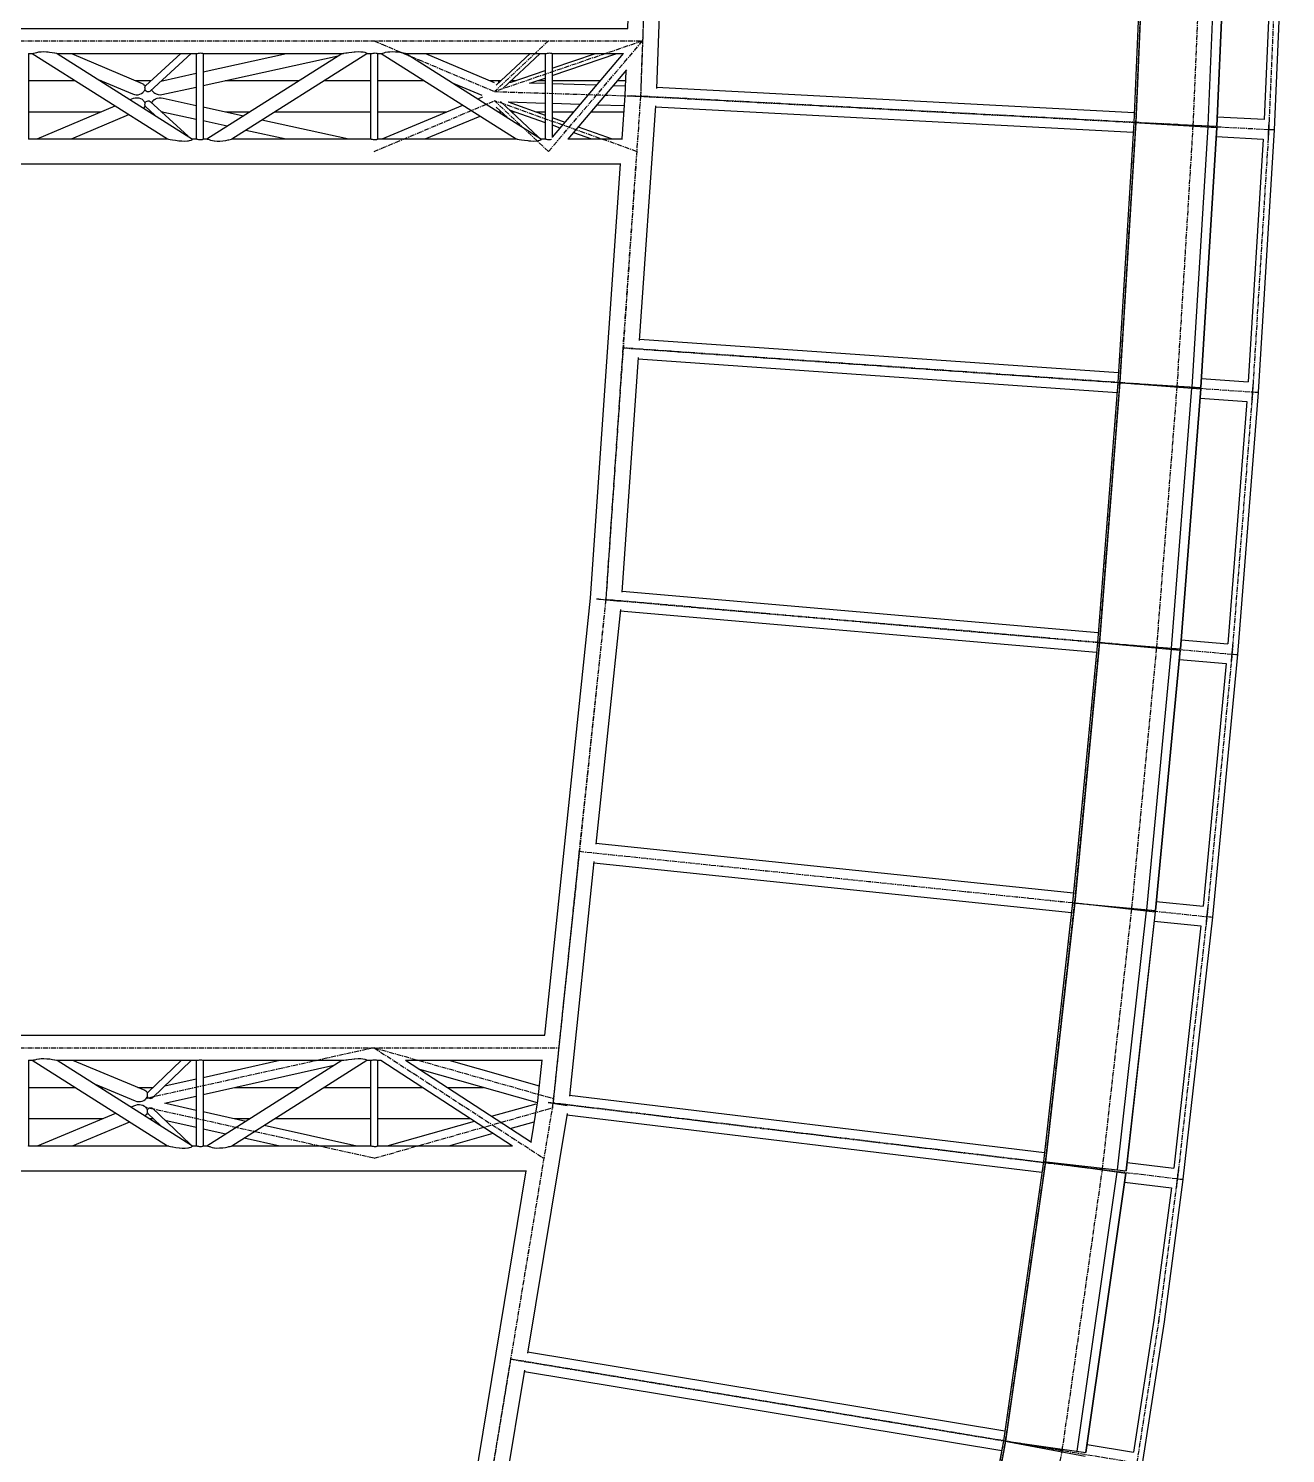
# Model space of a CAD drawing. Header units: millimetres. Extents: x 5143 to 30813, y 232 to 21408.
# Drawn here: x 28053 to 30100, y 6969 to 9291 of the extents above; entities that cross this region are included whole.
import ezdxf

# ---------------------------------------------------------------- set-up
doc = ezdxf.new("R2010")
doc.units = ezdxf.units.MM
doc.header["$LTSCALE"] = 0.25
doc.linetypes.add('CENTER', pattern=[50.8, 31.75, -6.35, 6.35, -6.35])
doc.linetypes.add('XKITLINE00', pattern=[0])

msp = doc.modelspace()

# ---------------------------------------------------------------- linework, layer by layer
at = {"color": 8, "linetype": 'XKITLINE00'}
for p, q in [((29053.8, 10001.2), (29027.9, 9290.6)), ((29089.1, 9575.3), (29075.2, 9193.1)), ((29871, 9563.2), (29852.7, 9137.6)), ((29871.1, 9563.2), (29852.8, 9137.6)), ((29874.4, 9563.1), (29856.1, 9137.4)), ((29991.5, 9558), (29973.2, 9132.4)), ((30005.9, 9557.4), (29987.6, 9131.7)), ((30006.4, 9557.4), (29988, 9131.7)), ((30099.7, 9554.8), (30081.3, 9125.7)), ((30082.2, 9539.3), (30065.2, 9142.6)), ((27695.3, 9290.6), (29028.8, 9290.6)), ((28052.4, 9250.1), (28052.7, 9250)), ((28052.7, 9250), (28059.4, 9250)), ((28052.7, 9250), (28052.7, 9110.5)), ((28058.7, 9250), (28278.7, 9110.6)), ((28058.7, 9250), (28058.9, 9249.9)), ((28058.9, 9249.9), (28059.8, 9250.1)), ((28059.8, 9250.1), (28060.6, 9250.1)), ((28060.6, 9250.1), (28061.3, 9250.5)), ((28061.3, 9250.5), (28063.4, 9251)), ((28063.4, 9251), (28065.9, 9251.7)), ((28065.9, 9251.7), (28069.2, 9252.3)), ((28069.2, 9252.3), (28070.5, 9252.4)), ((28070.5, 9252.4), (28073, 9252.8)), ((28073, 9252.8), (28077.3, 9252.9)), ((28077.3, 9252.9), (28082.1, 9252.7)), ((28082.1, 9252.7), (28084.6, 9252.4)), ((28084.6, 9252.4), (28086.9, 9252.2)), ((28086.9, 9252.2), (28091.3, 9251.6)), ((28091.3, 9251.6), (28094.7, 9251)), ((28094.7, 9251), (28095.2, 9250.9)), ((28095.2, 9250.9), (28097.9, 9250.4)), ((28097.9, 9250.4), (28098.7, 9250.1)), ((28098.7, 9250.1), (28099.4, 9250)), ((28099.4, 9250), (28326.3, 9250)), ((28099.4, 9250), (28319.7, 9110.4)), ((28122.7, 9250), (28237.8, 9201.1)), ((28243, 9197.2), (28300.6, 9250)), ((28250.5, 9188.7), (28317.4, 9250)), ((28325.5, 9250), (28325.5, 9110.6)), ((28325.6, 9250), (28325.7, 9249.9)), ((28325.7, 9249.9), (28326.6, 9250)), ((28325.7, 9249.9), (28325.7, 9249.9)), ((28325.9, 9250), (28326, 9249.9)), ((28326.6, 9250), (28327.8, 9250.1)), ((28327.8, 9250.1), (28329.4, 9250.4)), ((28329.4, 9250.4), (28331.2, 9250.6)), ((28331.2, 9250.6), (28332.9, 9250.7)), ((28332.9, 9250.7), (28334.5, 9250.6)), ((28334.5, 9250.6), (28335.8, 9250.3)), ((28335.8, 9250.3), (28336.3, 9250.1)), ((28336.3, 9250.1), (28336.6, 9250.1)), ((28336.6, 9250.1), (28336.9, 9250)), ((28336.9, 9250), (28563.7, 9250)), ((28336.9, 9220.1), (28472.5, 9250)), ((28336.9, 9250), (28336.9, 9110.5)), ((28336.9, 9197.7), (28557, 9246.2)), ((28342.9, 9110.6), (28562.9, 9250)), ((28383.6, 9110.6), (28603.6, 9249.9)), ((28562.9, 9250), (28563, 9249.9)), ((28563, 9249.9), (28563.8, 9250)), ((28563.8, 9250), (28565.5, 9250.1)), ((28565.5, 9250.1), (28566, 9250.2)), ((28566, 9250.2), (28569.6, 9250.8)), ((28569.6, 9250.8), (28571.5, 9251)), ((28571.5, 9251), (28574.2, 9251.4)), ((28574.2, 9251.4), (28579.3, 9252.1)), ((28579.3, 9252.1), (28583.1, 9252.4)), ((28583.1, 9252.4), (28584.5, 9252.6)), ((28584.5, 9252.6), (28589.6, 9252.9)), ((28589.6, 9252.9), (28594, 9252.8)), ((28594, 9252.8), (28597.5, 9252.4)), ((28597.5, 9252.4), (28600.4, 9251.9)), ((28600.4, 9251.9), (28602.2, 9251.2)), ((28602.2, 9251.2), (28602.4, 9251)), ((28602.4, 9251), (28603.4, 9250.6)), ((28603.4, 9250.6), (28603.6, 9250.1)), ((28603.7, 9250.1), (28603.6, 9249.9)), ((28603.6, 9250.1), (28603.7, 9250.1)), ((28603.6, 9250), (28610.4, 9250)), ((28609.6, 9250), (28609.6, 9110.6)), ((28609.7, 9250), (28609.9, 9249.9)), ((28609.9, 9249.9), (28610.7, 9250)), ((28609.9, 9249.9), (28609.9, 9249.9)), ((28610.1, 9250), (28610.2, 9249.9)), ((28610.7, 9250), (28612, 9250.1)), ((28612, 9250.1), (28613.6, 9250.4)), ((28613.6, 9250.4), (28615.3, 9250.6)), ((28615.3, 9250.6), (28617.1, 9250.7)), ((28617.1, 9250.7), (28618.7, 9250.6)), ((28618.7, 9250.6), (28619.9, 9250.4)), ((28619.9, 9250.4), (28620.5, 9250.1)), ((28620.5, 9250.1), (28620.7, 9250.1)), ((28620.7, 9250.1), (28621, 9250)), ((28621, 9250), (28627.7, 9250)), ((28621, 9250), (28621, 9110.5)), ((28627, 9250), (28847, 9110.6)), ((28627.1, 9250), (28627.3, 9249.9)), ((28627.3, 9249.9), (28628.1, 9250.1)), ((28628.1, 9250.1), (28628.9, 9250.1)), ((28628.9, 9250.1), (28629.6, 9250.5)), ((28629.6, 9250.5), (28631.7, 9251)), ((28631.7, 9251), (28631.8, 9251)), ((28631.8, 9251), (28634.2, 9251.8)), ((28634.2, 9251.8), (28637.5, 9252.3)), ((28637.5, 9252.3), (28638.9, 9252.5)), ((28638.9, 9252.5), (28641.2, 9252.8)), ((28641.2, 9252.8), (28645.5, 9253)), ((28645.5, 9253), (28650.3, 9252.8)), ((28650.3, 9252.8), (28652.9, 9252.5)), ((28652.9, 9252.5), (28655.1, 9252.3)), ((28655.1, 9252.3), (28659.6, 9251.7)), ((28659.6, 9251.7), (28663, 9251)), ((28663, 9251), (28663.5, 9250.9)), ((28663.5, 9250.9), (28666.2, 9250.4)), ((28666.2, 9250.4), (28667, 9250.1)), ((28667, 9250.1), (28667.7, 9250)), ((28667.7, 9250), (28888, 9110.4)), ((28667.8, 9250), (28894.6, 9250)), ((28698.9, 9250), (28811.1, 9202.8)), ((28814.4, 9198.1), (28869.6, 9250)), ((28825.8, 9193.3), (28886.1, 9250)), ((28893.8, 9250), (28893.8, 9110.6)), ((28893.9, 9250), (28894, 9249.9)), ((28894, 9249.9), (28894.1, 9249.9)), ((28894.1, 9249.9), (28894.9, 9250)), ((28894.3, 9250), (28894.3, 9249.9)), ((28894.9, 9250), (28896.1, 9250.1)), ((28896.1, 9250.1), (28897.7, 9250.4)), ((28897.7, 9250.4), (28899.5, 9250.6)), ((28899.5, 9250.6), (28901.2, 9250.7)), ((28901.2, 9250.7), (28902.8, 9250.6)), ((28902.8, 9250.6), (28904.1, 9250.4)), ((28904.1, 9250.4), (28904.7, 9250.1)), ((28904.7, 9250.1), (28904.9, 9250.1)), ((28904.9, 9250.1), (28905.2, 9250)), ((28905.2, 9250), (29021.4, 9250)), ((28905.2, 9213.8), (29010.8, 9250)), ((28905.2, 9225.8), (28975.8, 9250)), ((29021, 9250), (28905.2, 9113.8)), ((28905.2, 9250), (28905.2, 9112.8)), ((28268.2, 9204.9), (28325.5, 9217.6)), ((28838.7, 9203), (28893.8, 9221.9)), ((29026.7, 9223), (28930.9, 9110.4)), ((29025.4, 9221.5), (29023.9, 9181.6)), ((28052.7, 9205.7), (28128.6, 9205.7)), ((28166.1, 9207.7), (28222.1, 9184)), ((28169.4, 9205.7), (28171, 9205.7)), ((28227, 9205.7), (28252.2, 9205.7)), ((28237.8, 9201.1), (28239.7, 9200)), ((28239.7, 9200), (28240, 9199.6)), ((28240, 9199.6), (28241.2, 9198.4)), ((28241.2, 9198.4), (28241.9, 9196.8)), ((28241.8, 9195.2), (28241.7, 9193.6)), ((28241.7, 9193.6), (28241.8, 9193.4)), ((28241.9, 9195.5), (28241.8, 9195.2)), ((28241.8, 9193.4), (28241.9, 9191.8)), ((28241.9, 9196.8), (28242, 9196.6)), ((28242.1, 9196.3), (28241.9, 9195.5)), ((28242, 9196.6), (28242.1, 9196.3)), ((28242.2, 9196.4), (28242.7, 9196.9)), ((28243, 9197.2), (28242.7, 9196.9)), ((28269, 9205.7), (28271.6, 9205.7)), ((28269.8, 9182.9), (28325.5, 9195.2)), ((28373, 9205.7), (28492.9, 9205.7)), ((28533.7, 9205.7), (28609.6, 9205.7)), ((28621, 9205.7), (28696.9, 9205.7)), ((28745.3, 9200.9), (28790.8, 9181.8)), ((28804.3, 9205.7), (28822.6, 9205.7)), ((28817.5, 9203.7), (28820.4, 9203.6)), ((28836.2, 9203.1), (28838.8, 9203)), ((28839, 9205.7), (28846.5, 9205.7)), ((28867.8, 9202.1), (28893.8, 9201.3)), ((28870.7, 9202), (28893.8, 9209.9)), ((28881.4, 9205.7), (28893.8, 9205.7)), ((28905.2, 9205.7), (28983.3, 9205.7)), ((28905.2, 9200.9), (28977.3, 9198.6)), ((29005.2, 9197.7), (29024.5, 9197.1)), ((29011.9, 9205.7), (29024.8, 9205.7)), ((29075.3, 9195.1), (29853.4, 9153.9)), ((29075.3, 9195.1), (29853.4, 9153.9)), ((28218.1, 9174.8), (28223.3, 9177.1)), ((28222.1, 9184), (28225, 9183)), ((28223.3, 9177.1), (28226.3, 9177.8)), ((28225, 9183), (28228, 9182.6)), ((28226.3, 9177.8), (28229.4, 9177.9)), ((28228, 9182.6), (28231.1, 9182.7)), ((28229.4, 9177.9), (28232.4, 9177.5)), ((28231.1, 9182.7), (28234, 9183.4)), ((28232.4, 9177.5), (28235.2, 9176.6)), ((28234, 9183.4), (28236.5, 9184.5)), ((28235.2, 9176.6), (28237.6, 9175.2)), ((28236.5, 9184.5), (28238.7, 9186.1)), ((28237.6, 9175.2), (28238.5, 9174.3)), ((28238.5, 9174.3), (28239.5, 9173.5)), ((28240.4, 9188), (28238.7, 9186.2)), ((28238.7, 9186.2), (28238.7, 9186.1)), ((28239.5, 9173.5), (28241, 9171.4)), ((28241.5, 9190), (28240.4, 9188)), ((28241, 9171.4), (28241.4, 9170.5)), ((28241.4, 9170.5), (28242, 9169.3)), ((28241.6, 9190.2), (28241.5, 9190)), ((28242, 9191.4), (28241.6, 9190.2)), ((28241.9, 9168.8), (28241.8, 9167.1)), ((28241.9, 9191.8), (28242.1, 9191.1)), ((28242, 9169.2), (28241.9, 9168.8)), ((28242.7, 9170.3), (28242, 9169.2)), ((28242, 9169.3), (28242, 9169.1)), ((28242.1, 9191.1), (28242.7, 9190.2)), ((28242.7, 9190.2), (28242.8, 9190.1)), ((28242.7, 9170.3), (28242.9, 9170.4)), ((28242.8, 9190.1), (28244, 9188.9)), ((28242.9, 9170.4), (28244, 9171.6)), ((28244, 9188.9), (28245.5, 9188.1)), ((28244, 9171.6), (28245.6, 9172.4)), ((28245.5, 9188.1), (28247.3, 9187.8)), ((28245.6, 9172.4), (28247.3, 9172.7)), ((28247.3, 9187.8), (28249, 9188)), ((28247.3, 9172.7), (28249, 9172.5)), ((28249, 9188), (28250.5, 9188.7)), ((28249, 9172.5), (28250.5, 9171.8)), ((28250.5, 9171.8), (28312.6, 9115)), ((28252.7, 9190.8), (28253.2, 9190.1)), ((28253.3, 9170.4), (28252.9, 9169.7)), ((28253.2, 9190.1), (28254, 9188.9)), ((28253.4, 9170.5), (28253.3, 9170.4)), ((28255, 9172.6), (28253.4, 9170.5)), ((28254, 9188.9), (28255.9, 9186.9)), ((28255, 9172.6), (28256.9, 9174.2)), ((28255.9, 9186.9), (28256.7, 9186.3)), ((28256.7, 9186.3), (28258.1, 9185.2)), ((28257.2, 9174.5), (28256.9, 9174.2)), ((28257.2, 9174.5), (28259.6, 9176)), ((28258.1, 9185.2), (28260.7, 9183.9)), ((28259.6, 9176), (28262.3, 9177.1)), ((28260.7, 9183.9), (28263.6, 9183)), ((28262.3, 9177.1), (28265.4, 9177.7)), ((28263.6, 9183), (28266.7, 9182.7)), ((28265.4, 9177.7), (28268.5, 9177.7)), ((28266.7, 9182.7), (28269.8, 9182.9)), ((28268.5, 9177.7), (28271.6, 9177.2)), ((28271.6, 9177.2), (28325.5, 9165.4)), ((28784.5, 9176.1), (28792.5, 9179.4)), ((28821.1, 9171.7), (28882.6, 9113.9)), ((28833.5, 9171), (28893.8, 9149.5)), ((28833.6, 9171), (28893.8, 9169.1)), ((28905.2, 9168.7), (28950.6, 9167.3)), ((29023.9, 9181.6), (29019, 9110.6)), ((29034.4, 9181.3), (29037.8, 9181.1)), ((29034.4, 9180.8), (29037.8, 9180.7)), ((29037.8, 9181.1), (29041.5, 9180.8)), ((29037.8, 9180.7), (29041.5, 9180.6)), ((29041.5, 9180.8), (29045.3, 9180.5)), ((29041.5, 9180.6), (29045.3, 9180.4)), ((29045.3, 9180.5), (29072.7, 9178.7)), ((29045.3, 9180.4), (29072.7, 9179.4)), ((29054, 9180.1), (29054, 9180)), ((29054.1, 9180.1), (29054.1, 9179.9)), ((28052.7, 9154.9), (28171.1, 9154.9)), ((28066.9, 9110.6), (28193.7, 9164.5)), ((28122.6, 9110.6), (28216, 9150.3)), ((28240, 9161), (28240.4, 9161.3)), ((28241.6, 9162.9), (28240.4, 9161.3)), ((28241.8, 9163.7), (28241.6, 9162.9)), ((28241.8, 9167.1), (28241.7, 9166.9)), ((28241.7, 9166.9), (28241.8, 9165.4)), ((28241.8, 9165.4), (28241.9, 9165)), ((28242.1, 9164.3), (28241.8, 9163.7)), ((28241.9, 9165), (28242.1, 9164.3)), ((28242.1, 9164.2), (28242.7, 9163.6)), ((28242.7, 9163.6), (28243.1, 9163.3)), ((28243.1, 9163.3), (28258.2, 9149.4)), ((28249.6, 9154.9), (28252.2, 9154.9)), ((28268.2, 9155.6), (28325.5, 9143)), ((28269, 9154.9), (28271.4, 9154.9)), ((28336.9, 9162.9), (28402.5, 9148.4)), ((28373.1, 9154.9), (28412.8, 9154.9)), ((28453.5, 9154.9), (28609.6, 9154.9)), ((28621, 9154.9), (28734, 9154.9)), ((28628.6, 9110.6), (28759.9, 9165.8)), ((28698.7, 9110.6), (28787.9, 9148)), ((28814.3, 9162.6), (28832, 9145.9)), ((28817.9, 9154.9), (28822.6, 9154.9)), ((28835.3, 9158.3), (28893.8, 9137.5)), ((28839, 9154.9), (28845, 9154.9)), ((28878.7, 9154.9), (28893.8, 9154.9)), ((28905.2, 9154.9), (28940.1, 9154.9)), ((28968.7, 9154.9), (29022.1, 9154.9)), ((28978.5, 9166.4), (29022.8, 9165)), ((29073.7, 9164.8), (29047.3, 8782.6)), ((29073.6, 9162.8), (29851.7, 9121.6)), ((29988.7, 9146.7), (30065.2, 9142.7)), ((28336.9, 9140.5), (28376.3, 9131.8)), ((28406.5, 9125.1), (28472.4, 9110.6)), ((28432.8, 9141.7), (28574.1, 9110.6)), ((28905.2, 9145.4), (28925.8, 9138.1)), ((28905.2, 9133.4), (28918, 9128.9)), ((28947.8, 9130.2), (29002.9, 9110.6)), ((29852.7, 9137.6), (29826.7, 8713.9)), ((29852.8, 9137.5), (29826.8, 8713.9)), ((29856.1, 9137.4), (29830, 8713.7)), ((29852.7, 9137.6), (29988, 9131.7)), ((29852.7, 9137.6), (29987.9, 9129.3)), ((29852.8, 9137.6), (29852.8, 9137.5)), ((29852.8, 9137.6), (29852.8, 9137.6)), ((29973.1, 9130.2), (29947.1, 8706.5)), ((29987.4, 9129.3), (29961.4, 8705.6)), ((29987.9, 9129.3), (29961.9, 8705.6)), ((30081.3, 9125.6), (30055, 8698)), ((30071.7, 9123.1), (30071.6, 9120.2)), ((30071.7, 9123), (30071.6, 9120)), ((30071.9, 9126.1), (30071.7, 9123)), ((30071.9, 9126.1), (30071.7, 9123.1)), ((30072, 9129.3), (30071.9, 9126.1)), ((30072.1, 9129.2), (30071.9, 9126.1)), ((30071.9, 9126.1), (30077.1, 9125.9)), ((30071.9, 9126.1), (30081.3, 9125.6)), ((30072.3, 9132.3), (30072, 9129.3)), ((30072.3, 9132.1), (30072.1, 9129.2)), ((30072.5, 9135.1), (30072.3, 9132.3)), ((30072.5, 9134.8), (30072.3, 9132.1)), ((30072.8, 9137.5), (30072.5, 9135.1)), ((30072.8, 9137.1), (30072.5, 9134.8)), ((30073, 9139.5), (30072.8, 9137.5)), ((30073, 9139.1), (30072.8, 9137.1)), ((30073.1, 9139.8), (30073, 9139.5)), ((30073, 9139.2), (30073, 9139.1)), ((30073.8, 9126), (30073.8, 9126)), ((30073.8, 9126), (30073.8, 9126)), ((30073.9, 9126), (30073.9, 9126)), ((30073.9, 9126), (30073.9, 9126)), ((30076.9, 9125.9), (30078.8, 9125.8)), ((30078.5, 9125.8), (30080.1, 9125.8)), ((30079.8, 9125.8), (30081, 9125.7)), ((30081, 9125.7), (30081.3, 9125.7)), ((28052.4, 9110.3), (28052.7, 9110.5)), ((28052.7, 9110.6), (28279.2, 9110.6)), ((28278.7, 9110.7), (28278.8, 9110.6)), ((28278.7, 9110.6), (28280.3, 9110.4)), ((28280.3, 9110.4), (28281.3, 9110.3)), ((28281.3, 9110.3), (28283.2, 9109.9)), ((28283.2, 9109.9), (28287.1, 9109.3)), ((28287.1, 9109.3), (28292.1, 9108.5)), ((28292.1, 9108.5), (28297.3, 9107.8)), ((28297.3, 9107.8), (28298.9, 9107.7)), ((28298.9, 9107.7), (28302.5, 9107.4)), ((28302.5, 9107.4), (28307.4, 9107.2)), ((28307.4, 9107.2), (28311.4, 9107.4)), ((28311.4, 9107.4), (28313, 9107.7)), ((28313, 9107.7), (28314.7, 9107.9)), ((28314.7, 9107.9), (28317.2, 9108.6)), ((28317.2, 9108.6), (28318.3, 9109.3)), ((28318.3, 9109.3), (28318.6, 9109.4)), ((28318.6, 9109.4), (28319.6, 9110)), ((28319.5, 9110.6), (28326, 9110.6)), ((28319.5, 9110.3), (28319.7, 9110.4)), ((28319.5, 9110.3), (28319.6, 9110)), ((28325.5, 9110.6), (28325.7, 9110.7)), ((28325.7, 9110.7), (28325.7, 9110.6)), ((28325.7, 9110.6), (28326.6, 9110.5)), ((28325.9, 9110.6), (28325.9, 9110.6)), ((28326.6, 9110.5), (28327.8, 9110.3)), ((28327.8, 9110.3), (28329.4, 9109.9)), ((28329.4, 9109.9), (28331.2, 9109.7)), ((28331.2, 9109.7), (28332.9, 9109.7)), ((28332.9, 9109.7), (28334.5, 9109.8)), ((28334.5, 9109.8), (28335.8, 9110)), ((28335.8, 9110), (28336.3, 9110.3)), ((28336.3, 9110.3), (28336.6, 9110.3)), ((28336.6, 9110.3), (28336.9, 9110.5)), ((28336.9, 9110.6), (28343.4, 9110.6)), ((28342.9, 9110.6), (28343.3, 9110.7)), ((28342.9, 9110.6), (28342.9, 9110.6)), ((28343.3, 9110.7), (28343.6, 9110.5)), ((28343.6, 9110.5), (28344.8, 9110.3)), ((28344.8, 9110.3), (28344.9, 9110.2)), ((28344.9, 9110.2), (28346.7, 9109.6)), ((28346.7, 9109.6), (28347.9, 9109.3)), ((28347.9, 9109.3), (28349, 9108.8)), ((28349, 9108.8), (28352, 9108.1)), ((28352, 9108.1), (28354.7, 9107.8)), ((28354.7, 9107.8), (28355.6, 9107.6)), ((28355.6, 9107.6), (28359.6, 9107.2)), ((28359.6, 9107.2), (28364.2, 9107.3)), ((28364.2, 9107.3), (28369.1, 9107.8)), ((28369.1, 9107.8), (28373.7, 9108.3)), ((28373.7, 9108.3), (28377.9, 9109.1)), ((28377.9, 9109.1), (28378.7, 9109.3)), ((28378.7, 9109.3), (28381, 9109.8)), ((28381, 9109.8), (28382.9, 9110.3)), ((28382.9, 9110.3), (28383.1, 9110.3)), ((28383.1, 9110.3), (28383.6, 9110.6)), ((28383.6, 9110.6), (28610.2, 9110.6)), ((28609.6, 9110.6), (28609.9, 9110.7)), ((28609.9, 9110.7), (28609.9, 9110.6)), ((28609.9, 9110.6), (28610.7, 9110.5)), ((28610, 9110.6), (28610.1, 9110.6)), ((28610.7, 9110.5), (28612, 9110.3)), ((28612, 9110.3), (28613.6, 9110)), ((28613.6, 9110), (28615.3, 9109.7)), ((28615.3, 9109.7), (28617.1, 9109.7)), ((28617.1, 9109.7), (28618.7, 9109.8)), ((28618.7, 9109.8), (28619.9, 9110)), ((28619.9, 9110), (28620.5, 9110.3)), ((28620.5, 9110.3), (28620.7, 9110.3)), ((28620.7, 9110.3), (28621, 9110.5)), ((28621, 9110.6), (28847.5, 9110.6)), ((28847, 9110.7), (28847.1, 9110.6)), ((28847, 9110.7), (28847.1, 9110.7)), ((28847.1, 9110.7), (28848.6, 9110.4)), ((28848.6, 9110.4), (28849.6, 9110.3)), ((28849.6, 9110.3), (28851.5, 9109.9)), ((28851.5, 9109.9), (28855.4, 9109.3)), ((28855.4, 9109.3), (28860.3, 9108.5)), ((28860.3, 9108.5), (28865.5, 9107.9)), ((28865.5, 9107.9), (28867.2, 9107.8)), ((28867.2, 9107.8), (28870.8, 9107.4)), ((28870.8, 9107.4), (28875.6, 9107.2)), ((28875.6, 9107.2), (28879.7, 9107.5)), ((28879.7, 9107.5), (28881.3, 9107.8)), ((28881.3, 9107.8), (28883, 9108)), ((28883, 9108), (28885.4, 9108.6)), ((28885.4, 9108.6), (28886.6, 9109.3)), ((28886.6, 9109.3), (28886.9, 9109.4)), ((28886.9, 9109.4), (28887.9, 9110)), ((28887.8, 9110.6), (28894.4, 9110.6)), ((28887.8, 9110.3), (28888, 9110.4)), ((28887.8, 9110.3), (28887.9, 9110)), ((28893.8, 9110.6), (28894, 9110.7)), ((28894, 9110.7), (28894.1, 9110.6)), ((28894.1, 9110.6), (28894.9, 9110.5)), ((28894.2, 9110.6), (28894.2, 9110.6)), ((28894.9, 9110.5), (28896.1, 9110.3)), ((28896.1, 9110.3), (28897.7, 9110)), ((28897.7, 9110), (28899.5, 9109.8)), ((28899.5, 9109.8), (28901.2, 9109.7)), ((28901.2, 9109.7), (28902.8, 9109.8)), ((28902.8, 9109.8), (28904.1, 9110.1)), ((28904.1, 9110.1), (28904.4, 9110.2)), ((28931.1, 9110.6), (29019.9, 9110.6)), ((28940, 9121), (28969.2, 9110.6)), ((29987, 9114.5), (30063.5, 9110.4)), ((30063.5, 9110.5), (30039.2, 8715.2)), ((30071.6, 9117.2), (30071.5, 9114.7)), ((30071.5, 9114.7), (30071.6, 9112.7)), ((30071.6, 9120.2), (30071.6, 9117.5)), ((30071.6, 9120), (30071.6, 9117.2)), ((30071.6, 9117.5), (30071.6, 9115.1)), ((30071.6, 9115.1), (30071.6, 9113.2)), ((30071.6, 9113.2), (30071.6, 9113)), ((30071.6, 9112.7), (30071.6, 9112.4)), ((27695.3, 9070), (29017.3, 9070)), ((29016.2, 9070), (28967.4, 8362.5)), ((29047.5, 8784.6), (29827.6, 8730)), ((29047.5, 8784.6), (29827.6, 8730)), ((29045.4, 8754.4), (29019, 8372.2)), ((29045.2, 8752.4), (29825.4, 8697.8)), ((29045.2, 8752.4), (29825.4, 8697.8)), ((29826.7, 8714), (29793.5, 8290.6)), ((29826.8, 8713.9), (29793.6, 8290.6)), ((29830, 8713.7), (29796.8, 8290.3)), ((29826.7, 8714), (29961.7, 8703.4)), ((29826.7, 8713.9), (29961.9, 8705.6)), ((29826.8, 8713.9), (29826.8, 8713.9)), ((29826.8, 8713.9), (29826.8, 8713.9)), ((29946.9, 8704.5), (29913.7, 8281.2)), ((29962.8, 8720.6), (30039.2, 8715.3)), ((30046.1, 8704.8), (30045.8, 8701.8)), ((30046.1, 8704.6), (30045.9, 8701.7)), ((30046.4, 8707.6), (30046.1, 8704.8)), ((30046.4, 8707.3), (30046.1, 8704.6)), ((30046.7, 8710), (30046.4, 8707.6)), ((30046.7, 8709.6), (30046.4, 8707.3)), ((30047, 8712), (30046.7, 8710)), ((30047, 8711.5), (30046.7, 8709.6)), ((30047, 8712.3), (30047, 8712)), ((30047, 8711.7), (30047, 8711.5)), ((29961.3, 8703.4), (29928.1, 8280)), ((29961.7, 8703.4), (29928.5, 8280)), ((29960.6, 8688.4), (30037, 8683)), ((30037, 8683.1), (30006, 8288.3)), ((30055, 8697.9), (30021.5, 8270.9)), ((30045.2, 8692.4), (30045.1, 8689.7)), ((30045.2, 8690), (30045.1, 8687.6)), ((30045.1, 8689.7), (30045.1, 8687.2)), ((30045.1, 8687.6), (30045.2, 8685.6)), ((30045.1, 8687.2), (30045.1, 8685.2)), ((30045.1, 8685.2), (30045.1, 8684.9)), ((30045.4, 8695.5), (30045.2, 8692.4)), ((30045.3, 8692.7), (30045.2, 8690)), ((30045.2, 8685.6), (30045.2, 8685.5)), ((30045.4, 8695.6), (30045.3, 8692.7)), ((30045.6, 8698.6), (30045.4, 8695.5)), ((30045.6, 8698.6), (30045.4, 8695.6)), ((30045.8, 8701.8), (30045.6, 8698.6)), ((30045.9, 8701.7), (30045.6, 8698.6)), ((30045.6, 8698.6), (30055, 8697.9)), ((30045.6, 8698.6), (30050.8, 8698.3)), ((30047.6, 8698.5), (30047.6, 8698.5)), ((30047.6, 8698.5), (30047.6, 8698.5)), ((30047.6, 8698.5), (30047.6, 8698.5)), ((30047.6, 8698.5), (30047.6, 8698.5)), ((30050.6, 8698.3), (30050.8, 8698.3)), ((30050.8, 8698.3), (30053.9, 8698.1)), ((30053.9, 8698.1), (30055, 8698)), ((28967.4, 8362.5), (28892.7, 7650.6)), ((28977.8, 8361.3), (28981.2, 8361.1)), ((28977.9, 8361.8), (28981.3, 8361.5)), ((28981.2, 8361.1), (28984.9, 8360.8)), ((28981.3, 8361.5), (28984.9, 8361.1)), ((28984.9, 8361.1), (28988.8, 8360.7)), ((28984.9, 8360.8), (28988.8, 8360.5)), ((28988.8, 8360.7), (29016.1, 8357.8)), ((28988.8, 8360.5), (29016.1, 8358.7)), ((28997.4, 8360), (28997.4, 8359.8)), ((28997.6, 8359.9), (28997.5, 8359.8)), ((29019.2, 8374.2), (29794.7, 8306.7)), ((29019.2, 8374.2), (29794.7, 8306.7)), ((29016.6, 8344), (28976.4, 7961.7)), ((29016.4, 8342), (29791.9, 8274.6)), ((29016.4, 8342), (29791.9, 8274.5)), ((29793.5, 8290.6), (29753, 7866.6)), ((29793.6, 8290.6), (29753.1, 7866.7)), ((29796.8, 8290.3), (29756.4, 7866.3)), ((29793.5, 8290.6), (29928.3, 8277.8)), ((29793.5, 8290.6), (29928.5, 8280)), ((29793.6, 8290.6), (29793.6, 8290.6)), ((29793.6, 8290.6), (29793.6, 8290.6)), ((29929.7, 8295), (30006, 8288.3)), ((29913.5, 8279.2), (29873.1, 7855.2)), ((29927.9, 8277.8), (29887.4, 7853.8)), ((29928.3, 8277.8), (29887.9, 7853.8)), ((30021.5, 8270.7), (29980.7, 7843.1)), ((30011.7, 8265.4), (30011.5, 8262.7)), ((30011.7, 8265.7), (30011.6, 8263)), ((30011.9, 8268.6), (30011.7, 8265.7)), ((30011.9, 8268.5), (30011.7, 8265.4)), ((30012.1, 8271.6), (30011.9, 8268.5)), ((30012.1, 8271.6), (30011.9, 8268.6)), ((30012.4, 8274.7), (30012.1, 8271.6)), ((30012.4, 8274.6), (30012.1, 8271.6)), ((30012.1, 8271.6), (30021.5, 8270.7)), ((30012.1, 8271.6), (30015.3, 8271.3)), ((30012.7, 8277.8), (30012.4, 8274.7)), ((30012.7, 8277.5), (30012.4, 8274.6)), ((30013.1, 8280.5), (30012.7, 8277.8)), ((30013.1, 8280.2), (30012.7, 8277.5)), ((30013.4, 8283), (30013.1, 8280.5)), ((30013.4, 8282.6), (30013.1, 8280.2)), ((30013.7, 8284.9), (30013.4, 8283)), ((30013.7, 8284.5), (30013.4, 8282.6)), ((30013.8, 8285.3), (30013.7, 8284.9)), ((30013.7, 8284.6), (30013.7, 8284.5)), ((30014.1, 8271.4), (30014.1, 8271.4)), ((30014.1, 8271.4), (30014.1, 8271.4)), ((30014.1, 8271.4), (30014.1, 8271.4)), ((30014.1, 8271.4), (30014.1, 8271.4)), ((30015.3, 8271.3), (30019, 8271.1)), ((30019, 8271.1), (30021.5, 8270.9)), ((29926.9, 8262.8), (30003.2, 8256.2)), ((30003.2, 8256.2), (29965.5, 7860.8)), ((30011.5, 8262.7), (30011.4, 8260.2)), ((30011.4, 8260.2), (30011.4, 8258.2)), ((30011.4, 8258.2), (30011.4, 8257.9)), ((30011.6, 8263), (30011.5, 8260.6)), ((30011.5, 8260.6), (30011.5, 8258.6)), ((30011.5, 8258.6), (30011.5, 8258.5)), ((28976.6, 7963.7), (29754.5, 7882.7)), ((28976.6, 7963.7), (29754.5, 7882.8)), ((28973.5, 7933.6), (28933.4, 7551.3)), ((28973.3, 7931.6), (29751.2, 7850.6)), ((28973.3, 7931.5), (29751.2, 7850.6)), ((29753, 7866.7), (29705.5, 7444.8)), ((29753.1, 7866.6), (29705.6, 7444.9)), ((29756.4, 7866.3), (29708.9, 7444.5)), ((29753, 7866.7), (29887.6, 7851.5)), ((29753, 7866.6), (29887.9, 7853.8)), ((29753.1, 7866.7), (29753.1, 7866.6)), ((29753.1, 7866.7), (29753.1, 7866.7)), ((29872.9, 7853.2), (29825.4, 7431.3)), ((29887.2, 7851.6), (29839.7, 7429.7)), ((29887.6, 7851.5), (29840.1, 7429.7)), ((29889.3, 7868.7), (29965.5, 7860.8)), ((29971.6, 7847.1), (29971.3, 7844)), ((29971.7, 7847), (29971.3, 7844)), ((29972, 7850.1), (29971.6, 7847.1)), ((29972, 7849.9), (29971.7, 7847)), ((29972.4, 7852.9), (29972, 7850.1)), ((29972.4, 7852.6), (29972, 7849.9)), ((29972.8, 7855.3), (29972.4, 7852.9)), ((29972.8, 7854.9), (29972.4, 7852.6)), ((29973.1, 7857.3), (29972.8, 7855.3)), ((29973.1, 7856.8), (29972.8, 7854.9)), ((29973.2, 7857.6), (29973.1, 7857.3)), ((29973.1, 7857), (29973.1, 7856.8)), ((29885.9, 7836.6), (29962.1, 7828.7)), ((29962.1, 7828.7), (29917.7, 7434)), ((29980.6, 7842.9), (29932.6, 7416)), ((29970.5, 7835), (29970.4, 7832.6)), ((29970.5, 7833), (29970.4, 7831)), ((29970.4, 7832.6), (29970.4, 7830.6)), ((29970.4, 7831), (29970.4, 7830.9)), ((29970.4, 7830.6), (29970.4, 7830.2)), ((29970.7, 7837.8), (29970.5, 7835)), ((29970.6, 7835.3), (29970.5, 7833)), ((29970.8, 7838), (29970.6, 7835.3)), ((29971, 7840.8), (29970.7, 7837.8)), ((29971, 7840.9), (29970.8, 7838)), ((29971.3, 7844), (29971, 7840.8)), ((29971.3, 7844), (29971, 7840.9)), ((29971.3, 7844), (29976.5, 7843.5)), ((29971.3, 7844), (29980.6, 7842.9)), ((29973.3, 7843.8), (29973.3, 7843.8)), ((29973.3, 7843.8), (29973.3, 7843.7)), ((29973.3, 7843.8), (29973.3, 7843.8)), ((29973.3, 7843.8), (29973.3, 7843.8)), ((29976.3, 7843.5), (29978.2, 7843.3)), ((29978.2, 7843.3), (29980.7, 7843.1)), ((27695.3, 7650.6), (28893.5, 7650.6)), ((28052.4, 7610), (28052.7, 7610)), ((28052.6, 7610), (28059.4, 7610)), ((28052.7, 7610), (28052.7, 7470.5)), ((28058.7, 7610), (28058.9, 7609.9)), ((28058.7, 7610), (28278.7, 7470.6)), ((28058.9, 7609.9), (28059.9, 7610)), ((28058.9, 7609.9), (28058.9, 7609.9)), ((28059.9, 7610), (28060.4, 7610.1)), ((28060.4, 7610.1), (28061.4, 7610.4)), ((28061.4, 7610.4), (28063.4, 7610.8)), ((28063.4, 7610.8), (28063.5, 7610.9)), ((28063.5, 7610.9), (28066.1, 7611.6)), ((28066.1, 7611.6), (28069.5, 7612.1)), ((28069.5, 7612.1), (28070.3, 7612.2)), ((28070.3, 7612.2), (28073.3, 7612.6)), ((28073.3, 7612.6), (28077.7, 7612.7)), ((28077.7, 7612.7), (28082.5, 7612.4)), ((28082.5, 7612.4), (28084.5, 7612.2)), ((28084.5, 7612.2), (28087.3, 7612)), ((28087.3, 7612), (28091.7, 7611.4)), ((28091.7, 7611.4), (28094.6, 7610.8)), ((28094.6, 7610.8), (28095.5, 7610.7)), ((28095.5, 7610.7), (28098.2, 7610.2)), ((28098.2, 7610.2), (28098.7, 7610.1)), ((28098.7, 7610.1), (28099.4, 7610)), ((28099.4, 7610), (28326.4, 7610)), ((28099.4, 7610), (28319.8, 7470.4)), ((28124.3, 7610), (28241.8, 7561.1)), ((28246.9, 7557.2), (28301.9, 7610)), ((28254.3, 7548.7), (28318.2, 7610)), ((28325.5, 7610), (28325.5, 7470.6)), ((28325.6, 7610), (28325.7, 7609.9)), ((28325.7, 7609.9), (28326.6, 7610)), ((28325.7, 7609.9), (28325.7, 7609.9)), ((28326, 7610), (28326, 7609.9)), ((28326.6, 7610), (28327.8, 7610.1)), ((28327.8, 7610.1), (28329.4, 7610.3)), ((28327.8, 7610.1), (28327.8, 7610.1)), ((28329.4, 7610.3), (28331.2, 7610.5)), ((28331.2, 7610.5), (28332.9, 7610.5)), ((28332.9, 7610.5), (28334.5, 7610.5)), ((28334.5, 7610.5), (28335.8, 7610.3)), ((28335.8, 7610.3), (28336.3, 7610.1)), ((28336.3, 7610.1), (28336.6, 7610)), ((28336.6, 7610), (28336.9, 7610)), ((28336.8, 7610), (28564, 7610)), ((28336.9, 7582.1), (28461.7, 7610)), ((28336.9, 7610), (28336.9, 7470.5)), ((28336.9, 7554.3), (28549.9, 7601.7)), ((28342.9, 7470.6), (28562.9, 7610)), ((28383.6, 7470.5), (28603.6, 7609.9)), ((28563, 7610), (28563.1, 7609.9)), ((28563.1, 7609.9), (28563.7, 7610)), ((28563.7, 7610), (28565.5, 7610.1)), ((28565.5, 7610.1), (28565.9, 7610.1)), ((28565.9, 7610.1), (28569.4, 7610.6)), ((28569.4, 7610.6), (28571.5, 7610.8)), ((28571.5, 7610.8), (28573.9, 7611.2)), ((28573.9, 7611.2), (28578.9, 7611.9)), ((28578.9, 7611.9), (28583, 7612.2)), ((28583, 7612.2), (28584.1, 7612.3)), ((28584.1, 7612.3), (28589.2, 7612.7)), ((28589.2, 7612.7), (28593.6, 7612.6)), ((28593.6, 7612.6), (28597.2, 7612.2)), ((28597.2, 7612.2), (28597.3, 7612.2)), ((28597.3, 7612.2), (28600.1, 7611.8)), ((28600.1, 7611.8), (28602, 7611.1)), ((28602, 7611.1), (28602.3, 7610.8)), ((28602.3, 7610.8), (28603.2, 7610.5)), ((28603.2, 7610.5), (28603.6, 7610.1)), ((28603.6, 7610.1), (28603.6, 7610)), ((28603.6, 7610), (28610.6, 7610)), ((28603.6, 7610), (28603.6, 7609.9)), ((28609.6, 7610), (28609.6, 7470.6)), ((28609.7, 7610), (28609.9, 7609.9)), ((28609.9, 7609.9), (28610.7, 7610)), ((28609.9, 7609.9), (28609.9, 7609.9)), ((28610.1, 7610), (28610.2, 7609.9)), ((28610.7, 7610), (28611.9, 7610.1)), ((28611.9, 7610.1), (28612, 7610.1)), ((28612, 7610.1), (28613.6, 7610.4)), ((28613.6, 7610.4), (28615.3, 7610.5)), ((28615.3, 7610.5), (28617.1, 7610.6)), ((28617.1, 7610.6), (28618.7, 7610.5)), ((28618.7, 7610.5), (28619.9, 7610.3)), ((28619.9, 7610.3), (28620.5, 7610.1)), ((28620.5, 7610.1), (28620.7, 7610)), ((28620.7, 7610), (28621, 7610)), ((28621, 7610), (28621, 7470.5)), ((28621, 7610), (28626.8, 7610)), ((28626.5, 7610), (28840.6, 7470.6)), ((28666.3, 7610.1), (28871.8, 7476.3)), ((28666.5, 7610), (28889.5, 7610)), ((28689.1, 7595.2), (28881, 7540.9)), ((28737, 7610), (28884.1, 7568.3)), ((28888.4, 7610), (28881.5, 7543.7)), ((28161, 7571), (28226, 7543.9)), ((28274.8, 7568.3), (28325.5, 7579.6)), ((28052.7, 7565.7), (28128.6, 7565.7)), ((28169.4, 7565.7), (28173.7, 7565.7)), ((28226, 7543.9), (28228.9, 7543)), ((28230.7, 7565.7), (28255.8, 7565.7)), ((28237.9, 7543.3), (28240.5, 7544.5)), ((28240.5, 7544.5), (28242.6, 7546.1)), ((28241.8, 7561.1), (28243.7, 7559.9)), ((28242.7, 7546.2), (28242.6, 7546.1)), ((28244.4, 7548), (28242.7, 7546.2)), ((28243.7, 7559.9), (28244, 7559.6)), ((28244, 7559.6), (28245.2, 7558.4)), ((28245.4, 7550), (28244.4, 7548)), ((28245.2, 7558.4), (28245.9, 7556.8)), ((28245.6, 7550.1), (28245.4, 7550)), ((28245.8, 7555.5), (28245.6, 7555.2)), ((28245.6, 7555.2), (28245.6, 7553.6)), ((28245.6, 7553.6), (28245.6, 7553.4)), ((28245.6, 7553.4), (28245.8, 7551.8)), ((28245.9, 7551.3), (28245.6, 7550.1)), ((28246, 7556.3), (28245.8, 7555.5)), ((28245.8, 7551.8), (28246, 7551)), ((28245.9, 7556.8), (28246, 7556.6)), ((28246, 7556.6), (28246.1, 7556.4)), ((28246, 7551), (28246.5, 7550.2)), ((28246.1, 7556.4), (28246.6, 7556.8)), ((28246.5, 7550.2), (28246.6, 7550)), ((28246.6, 7556.8), (28246.9, 7557.2)), ((28246.6, 7550), (28247.8, 7548.9)), ((28246.9, 7557.2), (28247, 7557.2)), ((28247.8, 7548.9), (28249.4, 7548.1)), ((28249.4, 7548.1), (28251.1, 7547.8)), ((28251.1, 7547.8), (28252.8, 7548)), ((28252.8, 7548), (28254.3, 7548.7)), ((28273.9, 7540.2), (28325.5, 7551.7)), ((28388.1, 7565.7), (28492.9, 7565.7)), ((28533.7, 7565.7), (28609.6, 7565.7)), ((28621, 7565.7), (28694.5, 7565.7)), ((28734.5, 7565.7), (28793.5, 7565.7)), ((28933.6, 7553.3), (29707.1, 7459.5)), ((28933.6, 7553.3), (29707.1, 7459.5)), ((28067.4, 7470.6), (28194.9, 7523.6)), ((28219.6, 7533.9), (28227.1, 7537)), ((28227.1, 7537), (28230.1, 7537.7)), ((28228.9, 7543), (28232, 7542.6)), ((28230.1, 7537.7), (28233.2, 7537.9)), ((28232, 7542.6), (28235, 7542.7)), ((28233.2, 7537.9), (28236.2, 7537.5)), ((28235, 7542.7), (28237.9, 7543.3)), ((28236.2, 7537.5), (28238.9, 7536.6)), ((28238.9, 7536.6), (28241.3, 7535.2)), ((28241.3, 7535.2), (28242.4, 7534.3)), ((28242.4, 7534.3), (28243.3, 7533.5)), ((28242.7, 7520), (28243.8, 7520.8)), ((28243.3, 7533.5), (28244.8, 7531.4)), ((28243.8, 7520.8), (28244.3, 7521.3)), ((28245.5, 7522.9), (28244.3, 7521.3)), ((28244.8, 7531.4), (28245.2, 7530.5)), ((28245.2, 7530.5), (28245.8, 7529.2)), ((28245.7, 7523.7), (28245.5, 7522.9)), ((28245.8, 7528.7), (28245.6, 7527.1)), ((28245.6, 7527.1), (28245.6, 7526.9)), ((28245.6, 7526.9), (28245.7, 7525.4)), ((28245.7, 7525.4), (28245.8, 7525)), ((28246, 7524.4), (28245.7, 7523.7)), ((28245.8, 7529.2), (28245.9, 7528.9)), ((28245.9, 7529.1), (28245.8, 7528.7)), ((28245.8, 7525), (28246, 7524.3)), ((28246.6, 7530.3), (28245.9, 7529.1)), ((28246, 7524.2), (28246.7, 7523.6)), ((28246.6, 7530.3), (28246.8, 7530.4)), ((28246.7, 7523.6), (28247, 7523.2)), ((28246.8, 7530.4), (28247.9, 7531.5)), ((28247, 7523.2), (28247.1, 7523.2)), ((28247, 7523.2), (28267.7, 7503.4)), ((28247.9, 7531.5), (28249.5, 7532.3)), ((28249.5, 7532.3), (28251.2, 7532.7)), ((28251.2, 7532.7), (28252.9, 7532.5)), ((28252.9, 7532.5), (28254.4, 7531.8)), ((28254.4, 7531.8), (28315.6, 7473.1)), ((28276.4, 7539.8), (28325.5, 7528.9)), ((28336.9, 7526.3), (28406.4, 7510.8)), ((28806.7, 7518.7), (28879.2, 7539.2)), ((28929.6, 7523.1), (28865, 7132.9)), ((28881.5, 7543.7), (28870.5, 7477.1)), ((28898.9, 7541.6), (28902.7, 7540.9)), ((28898.9, 7541.1), (28902.7, 7540.7)), ((28902.7, 7540.7), (28906.7, 7540.3)), ((28902.8, 7540.9), (28906.7, 7540.3)), ((28906.7, 7540.3), (28930, 7537.8)), ((28906.7, 7540.3), (28929.9, 7536.4)), ((28911.3, 7539.8), (28911.3, 7539.5)), ((28911.5, 7539.8), (28911.4, 7539.5)), ((28929.3, 7521.3), (29703, 7427.5)), ((28929.3, 7521.3), (29703, 7427.5)), ((28052.7, 7514.9), (28173.9, 7514.9)), ((28124.1, 7470.6), (28217.4, 7509.4)), ((28242, 7519.7), (28242.7, 7520)), ((28249.6, 7514.9), (28255.8, 7514.9)), ((28253.5, 7517), (28253.6, 7516.9)), ((28274.8, 7512.2), (28325.5, 7500.9)), ((28336.9, 7498.4), (28373.7, 7490.2)), ((28388.2, 7514.9), (28412.8, 7514.9)), ((28436.5, 7504.1), (28587, 7470.6)), ((28453.5, 7514.9), (28609.6, 7514.9)), ((28621, 7514.9), (28772.5, 7514.9)), ((28636.9, 7470.6), (28778.9, 7510.8)), ((28837.1, 7498.9), (28875.9, 7509.9)), ((28403.9, 7483.4), (28461.6, 7470.6)), ((28737.1, 7470.6), (28809.2, 7491)), ((28052.4, 7470.2), (28052.7, 7470.5)), ((28052.7, 7470.6), (28278.9, 7470.6)), ((28278.7, 7470.7), (28278.7, 7470.6)), ((28278.7, 7470.7), (28278.8, 7470.6)), ((28278.8, 7470.6), (28280.5, 7470.3)), ((28280.5, 7470.3), (28281.2, 7470.2)), ((28281.2, 7470.2), (28283.6, 7469.7)), ((28283.6, 7469.7), (28287.1, 7469.1)), ((28287.1, 7469.1), (28287.6, 7469)), ((28287.6, 7469), (28292.6, 7468.1)), ((28292.6, 7468.1), (28297.8, 7467.5)), ((28297.8, 7467.5), (28298.7, 7467.5)), ((28298.7, 7467.5), (28303, 7467)), ((28303, 7467), (28307.8, 7466.9)), ((28307.8, 7466.9), (28311.8, 7467.2)), ((28311.8, 7467.2), (28312.9, 7467.5)), ((28312.9, 7467.5), (28315, 7467.8)), ((28315, 7467.8), (28317.3, 7468.5)), ((28317.3, 7468.5), (28318.2, 7469.1)), ((28318.2, 7469.1), (28318.8, 7469.3)), ((28318.8, 7469.3), (28319.6, 7469.9)), ((28319.5, 7470.6), (28325.9, 7470.6)), ((28319.5, 7470.2), (28319.8, 7470.4)), ((28319.5, 7470.2), (28319.6, 7469.9)), ((28325.5, 7470.6), (28325.7, 7470.7)), ((28325.7, 7470.7), (28325.7, 7470.6)), ((28325.7, 7470.6), (28326.6, 7470.4)), ((28326.6, 7470.4), (28327.8, 7470.2)), ((28327.8, 7470.2), (28327.8, 7470.2)), ((28327.8, 7470.2), (28329.4, 7469.8)), ((28329.4, 7469.8), (28331.2, 7469.6)), ((28331.2, 7469.6), (28332.9, 7469.5)), ((28332.9, 7469.5), (28334.5, 7469.7)), ((28334.5, 7469.7), (28335.8, 7469.9)), ((28335.8, 7469.9), (28336.3, 7470.2)), ((28336.3, 7470.2), (28336.6, 7470.3)), ((28336.6, 7470.3), (28336.9, 7470.5)), ((28336.9, 7470.6), (28343.4, 7470.6)), ((28342.9, 7470.6), (28343.3, 7470.7)), ((28342.9, 7470.6), (28342.9, 7470.6)), ((28343.3, 7470.7), (28343.5, 7470.5)), ((28343.5, 7470.5), (28344.7, 7470.2)), ((28344.7, 7470.2), (28344.8, 7470.1)), ((28344.8, 7470.1), (28346.5, 7469.4)), ((28346.5, 7469.4), (28347.8, 7469.2)), ((28347.8, 7469.2), (28348.8, 7468.7)), ((28348.8, 7468.7), (28351.7, 7467.9)), ((28351.7, 7467.9), (28354.5, 7467.5)), ((28354.5, 7467.5), (28355.3, 7467.4)), ((28355.3, 7467.4), (28359.3, 7467)), ((28359.3, 7467), (28363.8, 7467.1)), ((28363.8, 7467.1), (28368.7, 7467.5)), ((28368.7, 7467.5), (28368.9, 7467.5)), ((28368.9, 7467.5), (28373.3, 7468.1)), ((28373.3, 7468.1), (28377.5, 7468.9)), ((28377.5, 7468.9), (28378.6, 7469.2)), ((28378.6, 7469.2), (28380.8, 7469.6)), ((28380.8, 7469.6), (28382.8, 7470.2)), ((28382.8, 7470.2), (28382.9, 7470.2)), ((28382.9, 7470.2), (28383.6, 7470.5)), ((28383.6, 7470.6), (28610.1, 7470.6)), ((28609.6, 7470.6), (28609.8, 7470.7)), ((28609.8, 7470.7), (28609.9, 7470.6)), ((28609.9, 7470.6), (28610.7, 7470.4)), ((28610.7, 7470.4), (28611.9, 7470.2)), ((28611.9, 7470.2), (28612, 7470.2)), ((28612, 7470.2), (28613.6, 7469.8)), ((28613.6, 7469.8), (28615.3, 7469.6)), ((28615.3, 7469.6), (28617.1, 7469.6)), ((28617.1, 7469.6), (28618.7, 7469.7)), ((28618.7, 7469.7), (28619.9, 7470)), ((28619.9, 7470), (28620.5, 7470.2)), ((28620.5, 7470.2), (28620.7, 7470.3)), ((28620.7, 7470.3), (28621, 7470.5)), ((28621, 7470.6), (28840.6, 7470.6)), ((27695.3, 7430), (28863.8, 7430)), ((28862.7, 7430), (28743.8, 6711.4)), ((29705.5, 7444.9), (29640.5, 6990)), ((29705.6, 7444.8), (29640.7, 6990.2)), ((29708.9, 7444.5), (29643.8, 6989.6)), ((29705.5, 7444.9), (29705.6, 7444.9)), ((29705.5, 7444.8), (29705.6, 7444.8)), ((29705.6, 7444.9), (29839.6, 7425.8)), ((29705.6, 7444.9), (29705.6, 7444.9)), ((29705.6, 7444.9), (29705.6, 7444.8)), ((29705.6, 7444.8), (29840.1, 7429.7)), ((29824.9, 7427.9), (29759.9, 6973)), ((29841.7, 7443.2), (29917.7, 7434)), ((29924.9, 7428.4), (29924.5, 7426)), ((29924.9, 7428), (29924.5, 7425.7)), ((29925.3, 7430.4), (29924.9, 7428.4)), ((29925.2, 7429.9), (29924.9, 7428)), ((29925.3, 7430.1), (29925.2, 7429.9)), ((29925.4, 7430.7), (29925.3, 7430.4)), ((29839.2, 7425.8), (29774.1, 6970.9)), ((29839.6, 7425.8), (29774.6, 6970.9)), ((29837.5, 7411.2), (29913.8, 7402)), ((29932.6, 7415.9), (29902, 7184)), ((29922.3, 7408.1), (29922.1, 7405.7)), ((29922.2, 7406.1), (29922.1, 7404.1)), ((29922.1, 7405.7), (29922.1, 7403.7)), ((29922.4, 7408.4), (29922.2, 7406.1)), ((29922.6, 7410.9), (29922.3, 7408.1)), ((29922.6, 7411.1), (29922.4, 7408.4)), ((29922.9, 7414), (29922.6, 7411.1)), ((29922.9, 7413.9), (29922.6, 7410.9)), ((29923.2, 7417.1), (29922.9, 7413.9)), ((29923.3, 7417.1), (29922.9, 7414)), ((29923.6, 7420.2), (29923.2, 7417.1)), ((29923.6, 7420.1), (29923.3, 7417.1)), ((29923.3, 7417.1), (29924.2, 7417)), ((29923.3, 7417.1), (29924.2, 7417)), ((29924, 7423.2), (29923.6, 7420.2)), ((29924, 7423), (29923.6, 7420.1)), ((29924.5, 7426), (29924, 7423.2)), ((29924.5, 7425.7), (29924, 7423)), ((29924.2, 7417), (29928.4, 7416.5)), ((29924.2, 7417), (29932.6, 7415.9)), ((29925.2, 7416.8), (29925.2, 7416.8)), ((29925.2, 7416.8), (29925.2, 7416.8)), ((29928.4, 7416.5), (29932.6, 7416)), ((29913.8, 7402), (29885.4, 7186.4)), ((29922.1, 7404.1), (29922.1, 7404)), ((29922.1, 7403.7), (29922.1, 7403.4)), ((29885.4, 7186.4), (29852.2, 6971.4)), ((29902, 7184), (29866.4, 6952.8)), ((28865.4, 7134.8), (29642.8, 7006.1)), ((28865.4, 7134.8), (29642.8, 7006.1)), ((28860.4, 7104.9), (28795.9, 6714.7)), ((28860.1, 7103), (29637.5, 6974.3)), ((28860.1, 7103), (29637.5, 6974.3)), ((29640.5, 6990.2), (29556.2, 6541.8)), ((29640.6, 6990), (29556.3, 6541.8)), ((29643.8, 6989.6), (29559.5, 6541.1)), ((29640.5, 6990.2), (29640.7, 6990.2)), ((29640.5, 6990), (29640.6, 6990)), ((29640.7, 6990.2), (29640.6, 6990.1)), ((29640.6, 6990.1), (29640.6, 6990)), ((29640.6, 6990), (29774.6, 6970.9)), ((29640.7, 6990.2), (29773.7, 6965.2)), ((29776.5, 6984), (29852.2, 6971.5))]:
    msp.add_line(p, q, dxfattribs=at)
at = {"color": 8, "linetype": 'CENTER'}
for p, q in [((29079.2, 10000.3), (29049.3, 9180.3)), ((29079.2, 10000.3), (29049.3, 9180.3)), ((29064.3, 9590.3), (29049.3, 9180.3)), ((29856.1, 9137.4), (29874.4, 9563.1)), ((29949.5, 9132.6), (29967.9, 9559.4)), ((30072.9, 9126.1), (30091.3, 9555.1)), ((27695.3, 9270.3), (29052.6, 9270.3)), ((28615.3, 9270.3), (28811.7, 9187.8)), ((29052.6, 9270.3), (28811.7, 9187.8)), ((28899.5, 9270.3), (28811.7, 9187.8)), ((28899.5, 9090.3), (29052.6, 9270.3)), ((28615.3, 9090.3), (28811.7, 9172.8)), ((28811.7, 9187.8), (29047.8, 9180.3)), ((29043, 9090.3), (28811.7, 9172.8)), ((28899.5, 9090.3), (28811.7, 9172.8)), ((29049.3, 9180.3), (28992.7, 8360.3)), ((29049.3, 9180.3), (28992.7, 8360.3)), ((29049.3, 9180.3), (29020.6, 8770.3)), ((29949.5, 9132.6), (29049.3, 9180.3)), ((29049.3, 9180.3), (30072.9, 9126.1)), ((29830, 8713.7), (29856.1, 9137.4)), ((29923.4, 8707.2), (29949.5, 9132.6)), ((30046.6, 8698.5), (30072.9, 9126.1)), ((29020.6, 8770.3), (28992.7, 8360.3)), ((29923.4, 8707.2), (29020.6, 8770.3)), ((29020.6, 8770.3), (30046.6, 8698.5)), ((29796.8, 8290.3), (29830, 8713.7)), ((29890.1, 8282.2), (29923.4, 8707.2)), ((30013.1, 8271.5), (30046.6, 8698.5)), ((28992.7, 8360.3), (28906.7, 7540.3)), ((28992.7, 8360.3), (28906.7, 7540.3)), ((28992.7, 8360.3), (28949.3, 7950.3)), ((29890.1, 8282.2), (28992.7, 8360.3)), ((28992.7, 8360.3), (30013.1, 8271.5)), ((29756.4, 7866.3), (29796.8, 8290.3)), ((29849.5, 7856.6), (29890.1, 8282.2)), ((29972.3, 7843.9), (30013.1, 8271.5)), ((28949.3, 7950.3), (28906.7, 7540.3)), ((28949.3, 7950.3), (29849.5, 7856.6)), ((28949.3, 7950.3), (29972.3, 7843.9)), ((29708.9, 7444.5), (29756.4, 7866.3)), ((29801.6, 7431.8), (29849.5, 7856.6)), ((29924.2, 7417), (29972.3, 7843.9)), ((27695.3, 7630.3), (28916, 7630.3)), ((28615.3, 7630.3), (28245.2, 7547.8)), ((28615.3, 7630.3), (28906.7, 7547.8)), ((28615.3, 7630.3), (28891.7, 7450.3)), ((28615.3, 7450.3), (28245.2, 7532.8)), ((28615.3, 7450.3), (28906.7, 7532.8)), ((28906.7, 7540.3), (28768.7, 6705.8)), ((28906.7, 7540.3), (28768.7, 6705.8)), ((28906.7, 7540.3), (28837.7, 7123.1)), ((29801.6, 7431.8), (28906.7, 7540.3)), ((28906.7, 7540.3), (29924.2, 7417)), ((29643.8, 6989.6), (29708.9, 7444.5)), ((29736.2, 6974.3), (29801.6, 7431.8)), ((29893.7, 7185.2), (29924.2, 7417)), ((29858.1, 6954.1), (29893.7, 7185.2)), ((28837.7, 7123.1), (28768.7, 6705.8)), ((29736.2, 6974.3), (28837.6, 7123.1)), ((28837.7, 7123.1), (29858.1, 6954.1)), ((29559.5, 6541.1), (29643.8, 6989.6)), ((29650.8, 6519.9), (29736.2, 6974.3))]:
    msp.add_line(p, q, dxfattribs=at)
at = {"color": 8, "linetype": 'XKITLINE00'}
for centre in [(28615.3, 9270.3), (28899.5, 9270.3), (29052.6, 9270.3), (29052.6, 9270.3), (29052.6, 9270.3), (28811.7, 9187.8), (28811.7, 9187.8), (28811.7, 9187.8), (28811.7, 9187.8), (28811.7, 9172.8), (28811.7, 9172.8), (28811.7, 9172.8), (29047.8, 9180.3), (29049.3, 9180.3), (29049.3, 9180.3), (29049.3, 9180.3), (29049.3, 9180.3), (29049.3, 9180.3), (29049.3, 9180.3), (29049.3, 9180.3), (29049.3, 9180.3), (29049.3, 9180.3), (29049.3, 9180.3), (29856.1, 9137.4), (29856.1, 9137.4), (29949.5, 9132.6), (29949.5, 9132.6), (29949.5, 9132.6), (30072.9, 9126.1), (30072.9, 9126.1), (30072.9, 9126.1), (28615.3, 9090.3), (28899.5, 9090.3), (28899.5, 9090.3), (29043, 9090.3), (29020.6, 8770.3), (29020.6, 8770.3), (29020.6, 8770.3), (29020.6, 8770.3), (29020.6, 8770.3), (29830, 8713.7), (29830, 8713.7), (29923.4, 8707.2), (29923.4, 8707.2), (29923.4, 8707.2), (30046.6, 8698.5), (30046.6, 8698.5), (30046.6, 8698.5), (28992, 8360.3), (28992.7, 8360.3), (28992.7, 8360.3), (28992.7, 8360.3), (28992.7, 8360.3), (28992.7, 8360.3), (28992.7, 8360.3), (28992.7, 8360.3), (28992.7, 8360.3), (28992.7, 8360.3), (29796.8, 8290.3), (29796.8, 8290.3), (29890.1, 8282.2), (29890.1, 8282.2), (29890.1, 8282.2), (30013.1, 8271.5), (30013.1, 8271.5), (30013.1, 8271.5), (28949.3, 7950.3), (28949.3, 7950.3), (28949.3, 7950.3), (28949.3, 7950.3), (28949.3, 7950.3), (29756.4, 7866.3), (29756.4, 7866.3), (29849.5, 7856.6), (29849.5, 7856.6), (29849.5, 7856.6), (29972.3, 7843.9), (29972.3, 7843.9), (29972.3, 7843.9), (28615.3, 7630.3), (28615.3, 7630.3), (28615.3, 7630.3), (28916, 7630.3), (28245.2, 7547.8), (28906.7, 7547.8), (28245.2, 7532.8), (28906.7, 7540.3), (28906.7, 7540.3), (28906.7, 7540.3), (28906.7, 7540.3), (28906.7, 7540.3), (28906.7, 7540.3), (28906.7, 7540.3), (28906.7, 7540.3), (28906.7, 7540.3), (28906.7, 7540.3), (28906.7, 7532.8), (28615.3, 7450.3), (28615.3, 7450.3), (28891.7, 7450.3), (29708.9, 7444.5), (29708.9, 7444.5), (29801.6, 7431.8), (29801.6, 7431.8), (29801.6, 7431.8), (29924.2, 7417), (29924.2, 7417), (29924.2, 7417), (29893.7, 7185.2), (29893.7, 7185.2), (28837.7, 7123.1), (28837.7, 7123.1), (28837.7, 7123.1), (28837.6, 7123.1), (28837.7, 7123.1), (29643.8, 6989.6), (29643.8, 6989.6), (29736.2, 6974.3), (29736.2, 6974.3), (29736.2, 6974.3)]:
    msp.add_circle(centre, 0.05, dxfattribs=at)

doc.saveas('drawing.dxf')
